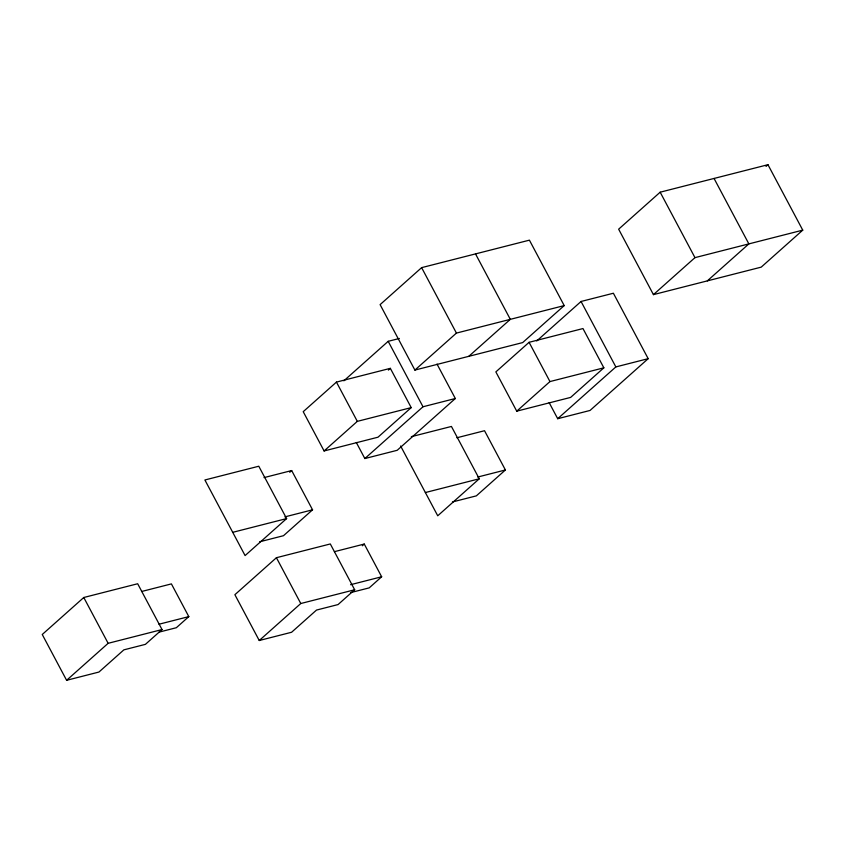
<?xml version="1.0" encoding="UTF-8"?>
<svg xmlns="http://www.w3.org/2000/svg" width="845" height="845" viewBox="0 0 845 845"><rect width="100%" height="100%" fill="white"/><g stroke="black" fill="none" stroke-linecap="round" stroke-linejoin="round"><path stroke-width="1.27" d="M421.623 267.643L380.102 304.633L414.895 370.078L522.675 342.584L564.206 305.594L529.414 240.16L421.623 267.643L456.427 333.088L564.206 305.594M83.782 597.499L42.25 634.489L66.607 680.299L98.939 672.05L123.856 649.858L145.414 644.355L162.029 629.557L137.672 583.747L83.782 597.499L108.139 643.309L162.029 629.557M336.447 382.098L303.218 411.684L324.1 450.955L377.99 437.203L411.209 407.617L390.337 368.346L336.447 382.098L357.319 421.359L411.209 407.617M343.852 380.82L388.193 341.317L399.389 338.465M388.383 370.089L390.337 368.346M289.74 472.281L291.683 470.559L312.555 509.82L283.487 535.709L259.595 541.803M66.607 680.299L108.139 643.309M324.1 450.955L357.319 421.359M414.895 370.078L456.427 333.088M286.613 518.587L245.092 555.577L204.891 479.981L258.781 466.229L286.613 518.587L232.724 532.329M468.785 356.337L510.317 319.336L475.513 253.901M660.167 192.195L618.646 229.185L653.438 294.63L761.218 267.136L802.75 230.146L767.957 164.701L660.167 192.195L694.97 257.64L802.75 230.146M356.305 442.474L364.85 458.55L422.996 406.762L455.328 398.513L437.013 364.068M141.559 591.511L171.408 583.895L188.805 616.618L176.351 627.719L158.934 632.155M276.421 557.711L234.889 594.7L259.246 640.51L291.588 632.261L316.505 610.069L338.063 604.566L354.668 589.768L330.31 543.958L276.421 557.711L300.778 603.52L259.246 640.51M455.328 398.513L397.192 450.3L364.85 458.55M529.086 342.309L495.857 371.895L516.739 411.166L570.628 397.414L603.848 367.828L582.976 328.557L529.086 342.309L549.958 381.57L603.848 367.828M536.702 340.979L581.054 301.475L613.385 293.236L648.178 358.671L590.032 410.459L557.7 418.708L549.155 402.632M766.024 166.423L767.957 164.701M362.347 545.764L364.258 544.053L381.655 576.776L369.202 587.877L350.548 592.63M516.739 411.166L549.958 381.57M653.438 294.63L694.97 257.64M411.325 436.675L451.431 426.45L479.263 478.798L437.731 515.788L400.625 446.002M707.328 280.878L748.86 243.888L714.057 178.453M557.7 418.708L615.847 366.92L648.178 358.671M456.87 437.773L484.534 430.718L505.405 469.978L476.337 495.867L452.445 501.962M264.01 477.615L291.683 470.559M284.892 516.876L312.555 509.82M477.742 477.034L505.405 469.978M425.373 492.54L479.263 478.798M334.419 551.669L364.258 544.053M158.955 624.233L188.805 616.618M350.569 584.708L381.655 576.776M300.778 603.52L354.668 589.768M581.054 301.475L615.847 366.92M388.193 341.317L422.996 406.762"/></g></svg>
